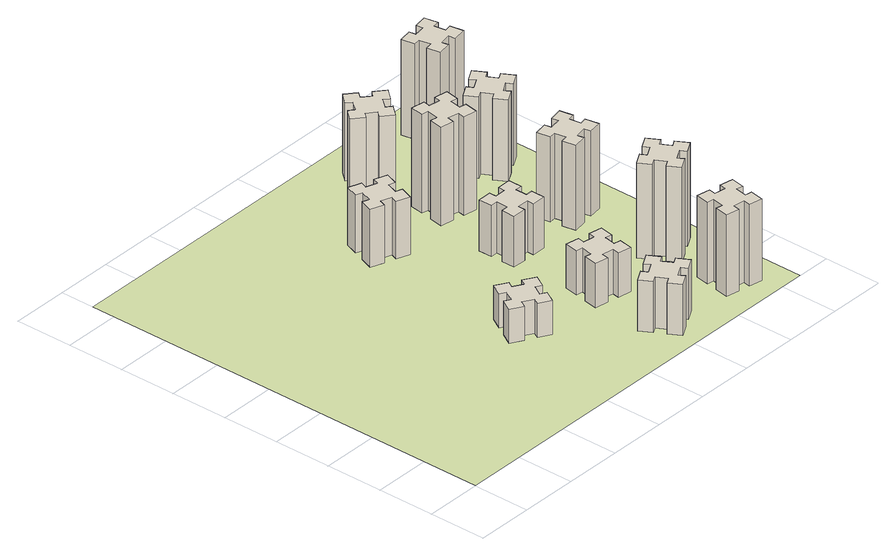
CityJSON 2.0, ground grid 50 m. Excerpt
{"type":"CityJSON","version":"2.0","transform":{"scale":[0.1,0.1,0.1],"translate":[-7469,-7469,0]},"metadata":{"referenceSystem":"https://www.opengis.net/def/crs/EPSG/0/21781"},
"CityObjects":{
"building1":{"type":"Building","attributes":{"class":"1000","function":"1000","usage":"1000","yearOfConstruction":2016,"roofType":"1000","measuredHeight":30,"storeysAboveGround":30,"storeysBelowGround":0},"geometry":[{"type":"Solid","lod":"1","boundaries":[[[[0,1,2,3,4,5,6,7,8,9,10,11,12,13,14,15,16,17,18,19]],[[17,16,20,21]],[[16,15,22,20]],[[15,14,23,22]],[[14,13,24,23]],[[13,12,25,24]],[[12,11,26,25]],[[11,10,27,26]],[[10,9,28,27]],[[9,8,29,28]],[[8,7,30,29]],[[7,6,31,30]],[[6,5,32,31]],[[5,4,33,32]],[[4,3,34,33]],[[3,2,35,34]],[[2,1,36,35]],[[1,0,37,36]],[[0,19,38,37]],[[19,18,39,38]],[[18,17,21,39]],[[24,25,26,27,28,29,30,31,32,33,34,35,36,37,38,39,21,20,22,23]]]]}]},
"building2":{"type":"Building","attributes":{"class":"1000","function":"1000","usage":"1000","yearOfConstruction":2016,"roofType":"1000","measuredHeight":45,"storeysAboveGround":30,"storeysBelowGround":0},"geometry":[{"type":"Solid","lod":"1","boundaries":[[[[40,41,42,43,44,45,46,47,48,49,50,51,52,53,54,55,56,57,58,59]],[[57,56,60,61]],[[56,55,62,60]],[[55,54,63,62]],[[54,53,64,63]],[[53,52,65,64]],[[52,51,66,65]],[[51,50,67,66]],[[50,49,68,67]],[[49,48,69,68]],[[48,47,70,69]],[[47,46,71,70]],[[46,45,72,71]],[[45,44,73,72]],[[44,43,74,73]],[[43,42,75,74]],[[42,41,76,75]],[[41,40,77,76]],[[40,59,78,77]],[[59,58,79,78]],[[58,57,61,79]],[[64,65,66,67,68,69,70,71,72,73,74,75,76,77,78,79,61,60,62,63]]]]}]},
"building3":{"type":"Building","attributes":{"class":"1000","function":"1000","usage":"1000","yearOfConstruction":2016,"roofType":"1000","measuredHeight":51,"storeysAboveGround":30,"storeysBelowGround":0},"geometry":[{"type":"Solid","lod":"1","boundaries":[[[[80,81,82,83,84,85,86,87,88,89,90,91,92,93,94,95,96,97,98,99]],[[97,96,100,101]],[[96,95,102,100]],[[95,94,103,102]],[[94,93,104,103]],[[93,92,105,104]],[[92,91,106,105]],[[91,90,107,106]],[[90,89,108,107]],[[89,88,109,108]],[[88,87,110,109]],[[87,86,111,110]],[[86,85,112,111]],[[85,84,113,112]],[[84,83,114,113]],[[83,82,115,114]],[[82,81,116,115]],[[81,80,117,116]],[[80,99,118,117]],[[99,98,119,118]],[[98,97,101,119]],[[104,105,106,107,108,109,110,111,112,113,114,115,116,117,118,119,101,100,102,103]]]]}]},
"building4":{"type":"Building","attributes":{"class":"1000","function":"1000","usage":"1000","yearOfConstruction":2016,"roofType":"1000","measuredHeight":39,"storeysAboveGround":30,"storeysBelowGround":0},"geometry":[{"type":"Solid","lod":"1","boundaries":[[[[120,121,122,123,124,125,126,127,128,129,130,131,132,133,134,135,136,137,138,139]],[[137,136,140,141]],[[136,135,142,140]],[[135,134,143,142]],[[134,133,144,143]],[[133,132,145,144]],[[132,131,146,145]],[[131,130,147,146]],[[130,129,148,147]],[[129,128,149,148]],[[128,127,150,149]],[[127,126,151,150]],[[126,125,152,151]],[[125,124,153,152]],[[124,123,154,153]],[[123,122,155,154]],[[122,121,156,155]],[[121,120,157,156]],[[120,139,158,157]],[[139,138,159,158]],[[138,137,141,159]],[[144,145,146,147,148,149,150,151,152,153,154,155,156,157,158,159,141,140,142,143]]]]}]},
"building5":{"type":"Building","attributes":{"class":"1000","function":"1000","usage":"1000","yearOfConstruction":2016,"roofType":"1000","measuredHeight":45,"storeysAboveGround":30,"storeysBelowGround":0},"geometry":[{"type":"Solid","lod":"1","boundaries":[[[[160,161,162,163,164,165,166,167,168,169,170,171,172,173,174,175,176,177,178,179]],[[177,176,180,181]],[[176,175,182,180]],[[175,174,183,182]],[[174,173,184,183]],[[173,172,185,184]],[[172,171,186,185]],[[171,170,187,186]],[[170,169,188,187]],[[169,168,189,188]],[[168,167,190,189]],[[167,166,191,190]],[[166,165,192,191]],[[165,164,193,192]],[[164,163,194,193]],[[163,162,195,194]],[[162,161,196,195]],[[161,160,197,196]],[[160,179,198,197]],[[179,178,199,198]],[[178,177,181,199]],[[184,185,186,187,188,189,190,191,192,193,194,195,196,197,198,199,181,180,182,183]]]]}]},
"building6":{"type":"Building","attributes":{"class":"1000","function":"1000","usage":"1000","yearOfConstruction":2016,"roofType":"1000","measuredHeight":72,"storeysAboveGround":30,"storeysBelowGround":0},"geometry":[{"type":"Solid","lod":"1","boundaries":[[[[200,201,202,203,204,205,206,207,208,209,210,211,212,213,214,215,216,217,218,219]],[[217,216,220,221]],[[216,215,222,220]],[[215,214,223,222]],[[214,213,224,223]],[[213,212,225,224]],[[212,211,226,225]],[[211,210,227,226]],[[210,209,228,227]],[[209,208,229,228]],[[208,207,230,229]],[[207,206,231,230]],[[206,205,232,231]],[[205,204,233,232]],[[204,203,234,233]],[[203,202,235,234]],[[202,201,236,235]],[[201,200,237,236]],[[200,219,238,237]],[[219,218,239,238]],[[218,217,221,239]],[[224,225,226,227,228,229,230,231,232,233,234,235,236,237,238,239,221,220,222,223]]]]}]},
"building7":{"type":"Building","attributes":{"class":"1000","function":"1000","usage":"1000","yearOfConstruction":2016,"roofType":"1000","measuredHeight":87,"storeysAboveGround":30,"storeysBelowGround":0},"geometry":[{"type":"Solid","lod":"1","boundaries":[[[[240,241,242,243,244,245,246,247,248,249,250,251,252,253,254,255,256,257,258,259]],[[257,256,260,261]],[[256,255,262,260]],[[255,254,263,262]],[[254,253,264,263]],[[253,252,265,264]],[[252,251,266,265]],[[251,250,267,266]],[[250,249,268,267]],[[249,248,269,268]],[[248,247,270,269]],[[247,246,271,270]],[[246,245,272,271]],[[245,244,273,272]],[[244,243,274,273]],[[243,242,275,274]],[[242,241,276,275]],[[241,240,277,276]],[[240,259,278,277]],[[259,258,279,278]],[[258,257,261,279]],[[264,265,266,267,268,269,270,271,272,273,274,275,276,277,278,279,261,260,262,263]]]]}]},
"building8":{"type":"Building","attributes":{"class":"1000","function":"1000","usage":"1000","yearOfConstruction":2016,"roofType":"1000","measuredHeight":69,"storeysAboveGround":30,"storeysBelowGround":0},"geometry":[{"type":"Solid","lod":"1","boundaries":[[[[280,281,282,283,284,285,286,287,288,289,290,291,292,293,294,295,296,297,298,299]],[[297,296,300,301]],[[296,295,302,300]],[[295,294,303,302]],[[294,293,304,303]],[[293,292,305,304]],[[292,291,306,305]],[[291,290,307,306]],[[290,289,308,307]],[[289,288,309,308]],[[288,287,310,309]],[[287,286,311,310]],[[286,285,312,311]],[[285,284,313,312]],[[284,283,314,313]],[[283,282,315,314]],[[282,281,316,315]],[[281,280,317,316]],[[280,299,318,317]],[[299,298,319,318]],[[298,297,301,319]],[[304,305,306,307,308,309,310,311,312,313,314,315,316,317,318,319,301,300,302,303]]]]}]},
"building9":{"type":"Building","attributes":{"class":"1000","function":"1000","usage":"1000","yearOfConstruction":2016,"roofType":"1000","measuredHeight":84,"storeysAboveGround":30,"storeysBelowGround":0},"geometry":[{"type":"Solid","lod":"1","boundaries":[[[[320,321,322,323,324,325,326,327,328,329,330,331,332,333,334,335,336,337,338,339]],[[337,336,340,341]],[[336,335,342,340]],[[335,334,343,342]],[[334,333,344,343]],[[333,332,345,344]],[[332,331,346,345]],[[331,330,347,346]],[[330,329,348,347]],[[329,328,349,348]],[[328,327,350,349]],[[327,326,351,350]],[[326,325,352,351]],[[325,324,353,352]],[[324,323,354,353]],[[323,322,355,354]],[[322,321,356,355]],[[321,320,357,356]],[[320,339,358,357]],[[339,338,359,358]],[[338,337,341,359]],[[344,345,346,347,348,349,350,351,352,353,354,355,356,357,358,359,341,340,342,343]]]]}]},
"building10":{"type":"Building","attributes":{"class":"1000","function":"1000","usage":"1000","yearOfConstruction":2016,"roofType":"1000","measuredHeight":75,"storeysAboveGround":30,"storeysBelowGround":0},"geometry":[{"type":"Solid","lod":"1","boundaries":[[[[360,361,362,363,364,365,366,367,368,369,370,371,372,373,374,375,376,377,378,379]],[[377,376,380,381]],[[376,375,382,380]],[[375,374,383,382]],[[374,373,384,383]],[[373,372,385,384]],[[372,371,386,385]],[[371,370,387,386]],[[370,369,388,387]],[[369,368,389,388]],[[368,367,390,389]],[[367,366,391,390]],[[366,365,392,391]],[[365,364,393,392]],[[364,363,394,393]],[[363,362,395,394]],[[362,361,396,395]],[[361,360,397,396]],[[360,379,398,397]],[[379,378,399,398]],[[378,377,381,399]],[[384,385,386,387,388,389,390,391,392,393,394,395,396,397,398,399,381,380,382,383]]]]}]},
"building11":{"type":"Building","attributes":{"class":"1000","function":"1000","usage":"1000","yearOfConstruction":2016,"roofType":"1000","measuredHeight":72,"storeysAboveGround":30,"storeysBelowGround":0},"geometry":[{"type":"Solid","lod":"1","boundaries":[[[[400,401,402,403,404,405,406,407,408,409,410,411,412,413,414,415,416,417,418,419]],[[417,416,420,421]],[[416,415,422,420]],[[415,414,423,422]],[[414,413,424,423]],[[413,412,425,424]],[[412,411,426,425]],[[411,410,427,426]],[[410,409,428,427]],[[409,408,429,428]],[[408,407,430,429]],[[407,406,431,430]],[[406,405,432,431]],[[405,404,433,432]],[[404,403,434,433]],[[403,402,435,434]],[[402,401,436,435]],[[401,400,437,436]],[[400,419,438,437]],[[419,418,439,438]],[[418,417,421,439]],[[424,425,426,427,428,429,430,431,432,433,434,435,436,437,438,439,421,420,422,423]]]]}]},
"building12":{"type":"Building","attributes":{"class":"1000","function":"1000","usage":"1000","yearOfConstruction":2016,"roofType":"1000","measuredHeight":84,"storeysAboveGround":30,"storeysBelowGround":0},"geometry":[{"type":"Solid","lod":"1","boundaries":[[[[440,441,442,443,444,445,446,447,448,449,450,451,452,453,454,455,456,457,458,459]],[[457,456,460,461]],[[456,455,462,460]],[[455,454,463,462]],[[454,453,464,463]],[[453,452,465,464]],[[452,451,466,465]],[[451,450,467,466]],[[450,449,468,467]],[[449,448,469,468]],[[448,447,470,469]],[[447,446,471,470]],[[446,445,472,471]],[[445,444,473,472]],[[444,443,474,473]],[[443,442,475,474]],[[442,441,476,475]],[[441,440,477,476]],[[440,459,478,477]],[[459,458,479,478]],[[458,457,461,479]],[[464,465,466,467,468,469,470,471,472,473,474,475,476,477,478,479,461,460,462,463]]]]}]},
"landuse1":{"type":"LandUse","attributes":{"name":"plot1","function":"1010"},"geometry":[{"type":"MultiSurface","lod":"1","boundaries":[[[480,481,482,483]]]}]}
},
"vertices":[
[1757,1045,0],[1844,995,0],[1814,943,0],[1918,883,0],[1978,987,0],[1926,1017,0],[1976,1104,0],[2028,1074,0],[2088,1178,0],[1984,1238,0],[1954,1186,0],[1867,1236,0],[1897,1288,0],[1793,1348,0],[1733,1244,0],[1785,1214,0],[1735,1127,0],[1683,1157,0],[1623,1053,0],[1727,993,0],[1735,1127,300],[1683,1157,300],[1785,1214,300],[1733,1244,300],[1793,1348,300],[1897,1288,300],[1867,1236,300],[1954,1186,300],[1984,1238,300],[2088,1178,300],[2028,1074,300],[1976,1104,300],[1926,1017,300],[1978,987,300],[1918,883,300],[1814,943,300],[1844,995,300],[1757,1045,300],[1727,993,300],[1623,1053,300],
[2475,364,0],[2525,277,0],[2473,247,0],[2533,143,0],[2637,203,0],[2607,255,0],[2694,305,0],[2724,253,0],[2828,313,0],[2768,417,0],[2716,387,0],[2666,474,0],[2718,504,0],[2658,608,0],[2554,548,0],[2584,496,0],[2497,446,0],[2467,498,0],[2363,438,0],[2423,334,0],[2497,446,450],[2467,498,450],[2584,496,450],[2554,548,450],[2658,608,450],[2718,504,450],[2666,474,450],[2716,387,450],[2768,417,450],[2828,313,450],[2724,253,450],[2694,305,450],[2607,255,450],[2637,203,450],[2533,143,450],[2473,247,450],[2525,277,450],[2475,364,450],[2423,334,450],[2363,438,450],
[2040,2682,0],[1946,2716,0],[1967,2772,0],[1854,2813,0],[1813,2700,0],[1869,2680,0],[1835,2586,0],[1779,2607,0],[1737,2494,0],[1850,2453,0],[1871,2509,0],[1965,2475,0],[1944,2419,0],[2057,2377,0],[2098,2490,0],[2042,2511,0],[2076,2605,0],[2132,2584,0],[2173,2697,0],[2060,2738,0],[2076,2605,510],[2132,2584,510],[2042,2511,510],[2098,2490,510],[2057,2377,510],[1944,2419,510],[1965,2475,510],[1871,2509,510],[1850,2453,510],[1737,2494,510],[1779,2607,510],[1835,2586,510],[1869,2680,510],[1813,2700,510],[1854,2813,510],[1967,2772,510],[1946,2716,510],[2040,2682,510],[2060,2738,510],[2173,2697,510],
[2496,1084,0],[2478,985,0],[2419,996,0],[2398,877,0],[2517,857,0],[2527,916,0],[2625,898,0],[2615,839,0],[2733,818,0],[2754,937,0],[2695,947,0],[2712,1045,0],[2771,1035,0],[2792,1153,0],[2674,1174,0],[2664,1115,0],[2565,1132,0],[2576,1191,0],[2457,1212,0],[2437,1094,0],[2565,1132,390],[2576,1191,390],[2664,1115,390],[2674,1174,390],[2792,1153,390],[2771,1035,390],[2712,1045,390],[2695,947,390],[2754,937,390],[2733,818,390],[2615,839,390],[2625,898,390],[2527,916,390],[2517,857,390],[2398,877,390],[2419,996,390],[2478,985,390],[2496,1084,390],[2437,1094,390],[2457,1212,390],
[2645,1965,0],[2545,1965,0],[2545,2025,0],[2425,2025,0],[2425,1905,0],[2485,1905,0],[2485,1805,0],[2425,1805,0],[2425,1685,0],[2545,1685,0],[2545,1745,0],[2645,1745,0],[2645,1685,0],[2765,1685,0],[2765,1805,0],[2705,1805,0],[2705,1905,0],[2765,1905,0],[2765,2025,0],[2645,2025,0],[2705,1905,450],[2765,1905,450],[2705,1805,450],[2765,1805,450],[2765,1685,450],[2645,1685,450],[2645,1745,450],[2545,1745,450],[2545,1685,450],[2425,1685,450],[2425,1805,450],[2485,1805,450],[2485,1905,450],[2425,1905,450],[2425,2025,450],[2545,2025,450],[2545,1965,450],[2645,1965,450],[2645,2025,450],[2765,2025,450],
[3435,307,0],[3452,405,0],[3511,395,0],[3532,513,0],[3414,534,0],[3404,475,0],[3305,492,0],[3316,551,0],[3197,572,0],[3177,454,0],[3236,444,0],[3218,345,0],[3159,356,0],[3138,237,0],[3257,217,0],[3267,276,0],[3365,258,0],[3355,199,0],[3473,178,0],[3494,297,0],[3365,258,720],[3355,199,720],[3267,276,720],[3257,217,720],[3138,237,720],[3159,356,720],[3218,345,720],[3236,444,720],[3177,454,720],[3197,572,720],[3316,551,720],[3305,492,720],[3404,475,720],[3414,534,720],[3532,513,720],[3511,395,720],[3452,405,720],[3435,307,720],[3494,297,720],[3473,178,720],
[2627,2496,0],[2725,2478,0],[2715,2419,0],[2833,2398,0],[2854,2517,0],[2795,2527,0],[2812,2625,0],[2871,2615,0],[2892,2733,0],[2774,2754,0],[2764,2695,0],[2665,2712,0],[2676,2771,0],[2557,2792,0],[2537,2674,0],[2596,2664,0],[2578,2565,0],[2519,2576,0],[2498,2457,0],[2617,2437,0],[2578,2565,870],[2519,2576,870],[2596,2664,870],[2537,2674,870],[2557,2792,870],[2676,2771,870],[2665,2712,870],[2764,2695,870],[2774,2754,870],[2892,2733,870],[2871,2615,870],[2812,2625,870],[2795,2527,870],[2854,2517,870],[2833,2398,870],[2715,2419,870],[2725,2478,870],[2627,2496,870],[2617,2437,870],[2498,2457,870],
[2704,3287,0],[2628,3352,0],[2666,3398,0],[2574,3475,0],[2497,3383,0],[2543,3344,0],[2479,3268,0],[2433,3306,0],[2356,3214,0],[2448,3137,0],[2486,3183,0],[2563,3119,0],[2524,3073,0],[2616,2996,0],[2693,3088,0],[2647,3126,0],[2712,3203,0],[2758,3164,0],[2835,3256,0],[2743,3333,0],[2712,3203,690],[2758,3164,690],[2647,3126,690],[2693,3088,690],[2616,2996,690],[2524,3073,690],[2563,3119,690],[2486,3183,690],[2448,3137,690],[2356,3214,690],[2433,3306,690],[2479,3268,690],[2543,3344,690],[2497,3383,690],[2574,3475,690],[2666,3398,690],[2628,3352,690],[2704,3287,690],[2743,3333,690],[2835,3256,690],
[3215,1004,0],[3265,917,0],[3213,887,0],[3273,783,0],[3377,843,0],[3347,895,0],[3434,945,0],[3464,893,0],[3568,953,0],[3508,1057,0],[3456,1027,0],[3406,1114,0],[3458,1144,0],[3398,1248,0],[3294,1188,0],[3324,1136,0],[3237,1086,0],[3207,1138,0],[3103,1078,0],[3163,974,0],[3237,1086,840],[3207,1138,840],[3324,1136,840],[3294,1188,840],[3398,1248,840],[3458,1144,840],[3406,1114,840],[3456,1027,840],[3508,1057,840],[3568,953,840],[3464,893,840],[3434,945,840],[3347,895,840],[3377,843,840],[3273,783,840],[3213,887,840],[3265,917,840],[3215,1004,840],[3163,974,840],[3103,1078,840],
[3205,1738,0],[3304,1756,0],[3314,1697,0],[3432,1717,0],[3411,1836,0],[3352,1825,0],[3335,1924,0],[3394,1934,0],[3373,2052,0],[3255,2031,0],[3265,1972,0],[3167,1955,0],[3157,2014,0],[3038,1993,0],[3059,1875,0],[3118,1885,0],[3136,1787,0],[3077,1777,0],[3097,1658,0],[3216,1679,0],[3136,1787,750],[3077,1777,750],[3118,1885,750],[3059,1875,750],[3038,1993,750],[3157,2014,750],[3167,1955,750],[3265,1972,750],[3255,2031,750],[3373,2052,750],[3394,1934,750],[3335,1924,750],[3352,1825,750],[3411,1836,750],[3432,1717,750],[3314,1697,750],[3304,1756,750],[3205,1738,750],[3216,1679,750],[3097,1658,750],
[3456,2707,0],[3406,2794,0],[3458,2824,0],[3398,2928,0],[3294,2868,0],[3324,2816,0],[3237,2766,0],[3207,2818,0],[3103,2758,0],[3163,2654,0],[3215,2684,0],[3265,2597,0],[3213,2567,0],[3273,2463,0],[3377,2523,0],[3347,2575,0],[3434,2625,0],[3464,2573,0],[3568,2633,0],[3508,2737,0],[3434,2625,720],[3464,2573,720],[3347,2575,720],[3377,2523,720],[3273,2463,720],[3213,2567,720],[3265,2597,720],[3215,2684,720],[3163,2654,720],[3103,2758,720],[3207,2818,720],[3237,2766,720],[3324,2816,720],[3294,2868,720],[3398,2928,720],[3458,2824,720],[3406,2794,720],[3456,2707,720],[3508,2737,720],[3568,2633,720],
[3552,3305,0],[3535,3404,0],[3594,3414,0],[3573,3532,0],[3455,3511,0],[3465,3452,0],[3367,3435,0],[3357,3494,0],[3238,3473,0],[3259,3355,0],[3318,3365,0],[3336,3267,0],[3277,3257,0],[3297,3138,0],[3416,3159,0],[3405,3218,0],[3504,3236,0],[3514,3177,0],[3632,3197,0],[3611,3316,0],[3504,3236,840],[3514,3177,840],[3405,3218,840],[3416,3159,840],[3297,3138,840],[3277,3257,840],[3336,3267,840],[3318,3365,840],[3259,3355,840],[3238,3473,840],[3357,3494,840],[3367,3435,840],[3465,3452,840],[3455,3511,840],[3573,3532,840],[3594,3414,840],[3535,3404,840],[3552,3305,840],[3611,3316,840],[3632,3197,840],
[5,3705,0],[3705,3705,0],[3705,5,0],[5,5,0]
]}
